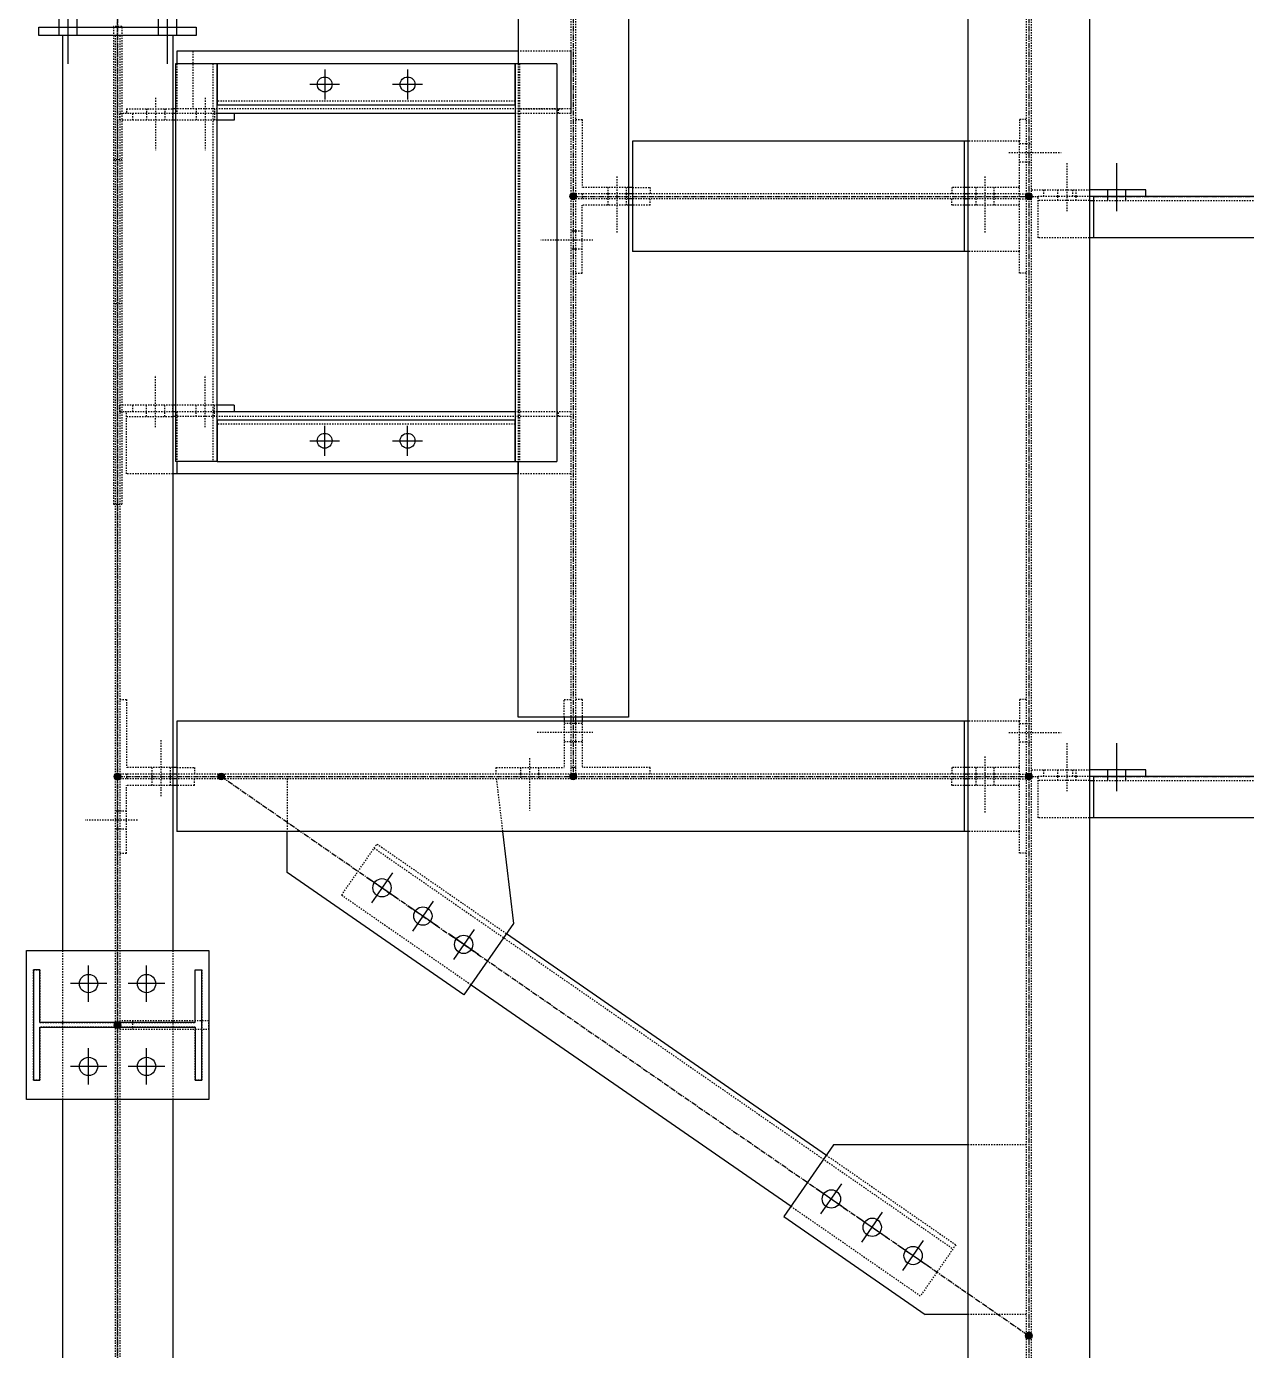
# Model space of a CAD drawing. Header units: millimetres. Extents: x 2102 to 20742, y 12631 to 26594.
# Drawn here: x 8522 to 9995, y 22428 to 24026 of the extents above; entities that cross this region are included whole.
import ezdxf

# ---------------------------------------------------------------- set-up
doc = ezdxf.new("R2010")
doc.units = ezdxf.units.MM
for name, pattern in [('CENTER', [12.7, 7.9375, -1.5875, 1.5875, -1.5875]), ('DXK_LINE_DOT2', [3.9198, 1.9599, -1.9599]), ('DXK_LINE_DOT5', [7.8785, 2.979, -0.9799, 0.9799, -0.9799, 0.9799, -0.9799])]:
    doc.linetypes.add(name, pattern=pattern)
for name, color, linetype in [('1', 7, 'Continuous'), ('2', 7, 'Continuous'), ('4', 7, 'Continuous')]:
    doc.layers.add(name, color=color, linetype=linetype)

# ---------------------------------------------------------------- blocks, each defined once
blk = doc.blocks.new('GridLine-116860372-116902 - 114867')
at = {"layer": '2', "color": 7, "linetype": 'DXK_LINE_DOT5'}
blk.add_line((9575.6, 12454.5), (9575.6, 27661.7), dxfattribs=at)
blk = doc.blocks.new('Part-116860372-116023 - 114867')
at = {"layer": '2', "color": 2, "linetype": 'Continuous'}
for p, q in [((9438.1, 23083.3), (9438.1, 23308.3)), ((9438.1, 23308.3), (9713.1, 23308.3)), ((9713.1, 23308.3), (9713.1, 23083.3)), ((9713.1, 23083.3), (9438.1, 23083.3))]:
    blk.add_line(p, q, dxfattribs=at)
blk = doc.blocks.new('Bolt-116860372-115849 - 114867')
at = {"layer": '1', "color": 1, "linetype": 'DXK_LINE_DOT2'}
for p, q in [((9632.9, 24097.5), (9632.9, 24176.2)), ((9707.9, 24097.5), (9707.9, 24176.2)), ((9619.2, 24120.8), (9619.2, 24130.8)), ((9646.7, 24120.8), (9646.7, 24130.8)), ((9694.2, 24120.8), (9694.2, 24130.8)), ((9721.7, 24120.8), (9721.7, 24130.8)), ((9619.2, 24113.7), (9619.2, 24120.8)), ((9646.7, 24113.7), (9646.7, 24120.8)), ((9694.2, 24113.7), (9694.2, 24120.8)), ((9721.7, 24113.7), (9721.7, 24120.8))]:
    blk.add_line(p, q, dxfattribs=at)
blk = doc.blocks.new('Part-116860372-114944 - 114867')
at = {"layer": '1', "color": 6, "linetype": 'DXK_LINE_DOT2'}
for p, q in [((10946.6, 24933.3), (10946.6, 21418.6)), ((10954.5, 21418.6), (10954.5, 24933.3))]:
    blk.add_line(p, q, dxfattribs=at)
at = {"layer": '2', "color": 2, "linetype": 'Continuous'}
for p, q in [((10859.1, 21418.6), (10859.1, 24939.6)), ((11042.1, 24939.6), (11042.1, 21418.6))]:
    blk.add_line(p, q, dxfattribs=at)
at = {"layer": '4', "color": 4, "linetype": 'CENTER'}
blk.add_line((10950.6, 25070.8), (10950.6, 21320.8), dxfattribs=at)
blk = doc.blocks.new('Part-116860372-114952 - 114867')
at = {"layer": '4', "linetype": 'Continuous'}
for points in [[(9575.6, 23565.8, -1), (9575.6, 23575.8, -1)], [(10950.6, 23565.8, -1), (10950.6, 23575.8, -1)]]:
    blk.add_hatch(color=4, dxfattribs=at).paths.add_polyline_path(points)
at = {"layer": '1', "color": 6, "linetype": 'DXK_LINE_DOT2'}
for p, q in [((10936.6, 23654.1), (10859.1, 23654.1)), ((10936.6, 23487.6), (10936.6, 23654.1)), ((9589.1, 23574.4), (9589.1, 23567.3)), ((9658.8, 23574.4), (9589.1, 23574.4)), ((10852.8, 23574.4), (9665.1, 23574.4)), ((10936.6, 23574.4), (10859.1, 23574.4)), ((9658.8, 23567.3), (9589.1, 23567.3)), ((10852.8, 23567.3), (9665.1, 23567.3)), ((10936.6, 23567.3), (10859.1, 23567.3)), ((10936.6, 23487.6), (10859.1, 23487.6))]:
    blk.add_line(p, q, dxfattribs=at)
at = {"layer": '2', "color": 2, "linetype": 'Continuous'}
for p, q in [((9665.1, 23654.1), (9665.1, 23487.6)), ((10859.1, 23654.1), (9665.1, 23654.1)), ((10852.8, 23654.1), (10852.8, 23487.6)), ((9665.1, 23574.4), (9658.8, 23574.4)), ((10859.1, 23574.4), (10852.8, 23574.4)), ((9665.1, 23567.3), (9658.8, 23567.3)), ((10859.1, 23567.3), (10852.8, 23567.3)), ((10859.1, 23487.6), (9665.1, 23487.6))]:
    blk.add_line(p, q, dxfattribs=at)
at = {"layer": '4', "color": 4, "linetype": 'CENTER'}
blk.add_line((9575.6, 23570.8), (10950.6, 23570.8), dxfattribs=at)
at = {"layer": '4', "color": 4, "linetype": 'Continuous'}
for centre in [(9575.6, 23570.8), (10950.6, 23570.8)]:
    blk.add_circle(centre, 5, dxfattribs=at)
blk = doc.blocks.new('Part-116860372-114962 - 114867')
at = {"layer": '4', "linetype": 'Continuous'}
for points in [[(10263.1, 25065.8, -1), (10263.1, 25075.8, -1)], [(10263.1, 23565.8, -1), (10263.1, 23575.8, -1)]]:
    blk.add_hatch(color=4, dxfattribs=at).paths.add_polyline_path(points)
at = {"layer": '1', "color": 6, "linetype": 'DXK_LINE_DOT2'}
for p, q in [((10346.3, 25054.1), (10179.8, 25054.1)), ((10179.8, 25054.1), (10179.8, 24933.3)), ((10259.5, 25054.1), (10259.5, 24939.6)), ((10266.6, 25054.1), (10266.6, 24939.6)), ((10346.3, 25054.1), (10346.3, 24939.6)), ((10259.5, 24933.3), (10259.5, 23660.3)), ((10266.6, 24933.3), (10266.6, 23660.3)), ((10179.8, 24645.8), (10179.8, 24045.8)), ((10259.5, 23654.1), (10259.5, 23584.4)), ((10266.6, 23654.1), (10266.6, 23584.4)), ((10266.6, 23584.4), (10259.5, 23584.4))]:
    blk.add_line(p, q, dxfattribs=at)
at = {"layer": '2', "color": 2, "linetype": 'Continuous'}
for p, q in [((10179.8, 24939.6), (10179.8, 24645.8)), ((10346.3, 24933.3), (10179.8, 24933.3)), ((10259.5, 24939.6), (10259.5, 24933.3)), ((10266.6, 24939.6), (10266.6, 24933.3)), ((10346.3, 24939.6), (10346.3, 23660.3)), ((10179.8, 23660.3), (10179.8, 24045.8)), ((10346.3, 23660.3), (10179.8, 23660.3)), ((10259.5, 23660.3), (10259.5, 23654.1)), ((10266.6, 23660.3), (10266.6, 23654.1))]:
    blk.add_line(p, q, dxfattribs=at)
at = {"layer": '4', "color": 4, "linetype": 'CENTER'}
blk.add_line((10263.1, 25070.8), (10263.1, 23570.8), dxfattribs=at)
at = {"layer": '4', "color": 4, "linetype": 'Continuous'}
for centre in [(10263.1, 25070.8), (10263.1, 23570.8)]:
    blk.add_circle(centre, 5, dxfattribs=at)
blk = doc.blocks.new('Part-116860372-114963 - 114867')
at = {"layer": '4', "linetype": 'Continuous'}
for points in [[(10263.1, 24440.8, -1), (10263.1, 24450.8, -1)], [(10950.6, 24440.8, -1), (10950.6, 24450.8, -1)]]:
    blk.add_hatch(color=4, dxfattribs=at).paths.add_polyline_path(points)
at = {"layer": '1', "color": 6, "linetype": 'DXK_LINE_DOT2'}
for p, q in [((10936.6, 24529.1), (10859.1, 24529.1)), ((10936.6, 24362.6), (10936.6, 24529.1)), ((10276.6, 24449.4), (10276.6, 24442.3)), ((10346.3, 24449.4), (10276.6, 24449.4)), ((10852.8, 24449.4), (10352.6, 24449.4)), ((10936.6, 24449.4), (10859.1, 24449.4)), ((10346.3, 24442.3), (10276.6, 24442.3)), ((10852.8, 24442.3), (10352.6, 24442.3)), ((10936.6, 24442.3), (10859.1, 24442.3)), ((10936.6, 24362.6), (10859.1, 24362.6))]:
    blk.add_line(p, q, dxfattribs=at)
at = {"layer": '2', "color": 2, "linetype": 'Continuous'}
for p, q in [((10352.6, 24529.1), (10352.6, 24362.6)), ((10859.1, 24529.1), (10352.6, 24529.1)), ((10852.8, 24529.1), (10852.8, 24362.6)), ((10352.6, 24449.4), (10346.3, 24449.4)), ((10859.1, 24449.4), (10852.8, 24449.4)), ((10352.6, 24442.3), (10346.3, 24442.3)), ((10859.1, 24442.3), (10852.8, 24442.3)), ((10859.1, 24362.6), (10352.6, 24362.6))]:
    blk.add_line(p, q, dxfattribs=at)
at = {"layer": '4', "color": 4, "linetype": 'CENTER'}
blk.add_line((10263.1, 24445.8), (10950.6, 24445.8), dxfattribs=at)
at = {"layer": '4', "color": 4, "linetype": 'Continuous'}
for centre in [(10263.1, 24445.8), (10950.6, 24445.8)]:
    blk.add_circle(centre, 5, dxfattribs=at)
blk = doc.blocks.new('Part-116860372-114965 - 114867')
at = {"layer": '1', "color": 6, "linetype": 'DXK_LINE_DOT2'}
for p, q in [((9572, 24688.3), (9572, 21703.3)), ((9579.1, 24688.3), (9579.1, 21703.3)), ((9492.3, 23308.3), (9492.3, 23083.3)), ((9658.8, 23308.3), (9658.8, 23083.3))]:
    blk.add_line(p, q, dxfattribs=at)
at = {"layer": '2', "color": 2, "linetype": 'Continuous'}
for p, q in [((9658.8, 24688.3), (9492.3, 24688.3)), ((9492.3, 24688.3), (9492.3, 23308.3)), ((9658.8, 24688.3), (9658.8, 23308.3)), ((9492.3, 23083.3), (9492.3, 21703.3)), ((9658.8, 23083.3), (9658.8, 21703.3))]:
    blk.add_line(p, q, dxfattribs=at)
at = {"layer": '4', "color": 4, "linetype": 'CENTER'}
blk.add_line((9575.6, 25070.8), (9575.6, 21320.8), dxfattribs=at)
blk = doc.blocks.new('Part-116860372-116370 - 114867')
at = {"layer": '1', "color": 6, "linetype": 'DXK_LINE_DOT2'}
for p, q in [((9579.2, 24560.8), (9579.2, 24570.8)), ((9589.2, 24570.8), (9579.2, 24570.8)), ((9597.9, 24570.8), (9597.9, 24560.8)), ((9658.8, 24560.8), (9658.8, 24570.8)), ((9751.7, 24570.8), (9725.6, 24570.8)), ((9658.8, 24560.8), (9579.2, 24560.8)), ((9725.6, 24560.8), (9663.1, 24560.8))]:
    blk.add_line(p, q, dxfattribs=at)
at = {"layer": '2', "color": 2, "linetype": 'Continuous'}
for p, q in [((9663.1, 24570.8), (9658.8, 24570.8)), ((9751.7, 24570.8), (9751.7, 24560.8)), ((9663.1, 24560.8), (9658.8, 24560.8)), ((9751.7, 24560.8), (9725.6, 24560.8))]:
    blk.add_line(p, q, dxfattribs=at)
blk = doc.blocks.new('Part-116860372-115058 - 114867')
at = {"layer": '4', "linetype": 'Continuous'}
for points in [[(10950.6, 23565.8, -1), (10950.6, 23575.8, -1)], [(12325.6, 23565.8, -1), (12325.6, 23575.8, -1)]]:
    blk.add_hatch(color=4, dxfattribs=at).paths.add_polyline_path(points)
at = {"layer": '1', "color": 6, "linetype": 'DXK_LINE_DOT2'}
for p, q in [((11048.3, 23570.8), (10964.5, 23570.8)), ((10964.5, 23508.3), (10964.5, 23570.8)), ((12311.6, 23570.8), (12227.8, 23570.8)), ((12311.6, 23508.3), (12311.6, 23570.8)), ((11042.1, 23564.6), (10964.5, 23564.6)), ((11048.3, 23564.6), (12227.8, 23564.6)), ((12311.6, 23564.6), (12234.1, 23564.6)), ((11042.1, 23508.3), (10964.5, 23508.3)), ((12311.6, 23508.3), (12234.1, 23508.3))]:
    blk.add_line(p, q, dxfattribs=at)
at = {"layer": '2', "color": 2, "linetype": 'Continuous'}
for p, q in [((12227.8, 23570.8), (11048.3, 23570.8)), ((11048.3, 23570.8), (11048.3, 23508.3)), ((12227.8, 23570.8), (12227.8, 23508.3)), ((11042.1, 23564.6), (11048.3, 23564.6)), ((12234.1, 23564.6), (12227.8, 23564.6)), ((12234.1, 23508.3), (11042.1, 23508.3))]:
    blk.add_line(p, q, dxfattribs=at)
at = {"layer": '4', "color": 4, "linetype": 'CENTER'}
for p, q in [((10950.6, 23570.8), (10964.5, 23570.8)), ((11048.3, 23570.8), (12227.8, 23570.8)), ((12311.6, 23570.8), (12325.6, 23570.8))]:
    blk.add_line(p, q, dxfattribs=at)
at = {"layer": '4', "color": 4, "linetype": 'Continuous'}
for centre in [(10950.6, 23570.8), (12325.6, 23570.8)]:
    blk.add_circle(centre, 5, dxfattribs=at)
blk = doc.blocks.new('Part-116860372-115067 - 114867')
at = {"layer": '4', "linetype": 'Continuous'}
for points in [[(10950.6, 24440.8, -1), (10950.6, 24450.8, -1)], [(12325.6, 24440.8, -1), (12325.6, 24450.8, -1)]]:
    blk.add_hatch(color=4, dxfattribs=at).paths.add_polyline_path(points)
at = {"layer": '1', "color": 6, "linetype": 'DXK_LINE_DOT2'}
for p, q in [((11048.3, 24445.8), (10964.5, 24445.8)), ((10964.5, 24383.3), (10964.5, 24445.8)), ((11042.1, 24439.6), (10964.5, 24439.6)), ((11048.3, 24439.6), (12227.8, 24439.6)), ((12311.6, 24445.8), (12227.8, 24445.8)), ((12311.6, 24439.6), (12234.1, 24439.6)), ((12311.6, 24383.3), (12311.6, 24445.8)), ((11042.1, 24383.3), (10964.5, 24383.3)), ((12311.6, 24383.3), (12234.1, 24383.3))]:
    blk.add_line(p, q, dxfattribs=at)
at = {"layer": '2', "color": 2, "linetype": 'Continuous'}
for p, q in [((11042.1, 24439.6), (11048.3, 24439.6)), ((12227.8, 24445.8), (11048.3, 24445.8)), ((11048.3, 24445.8), (11048.3, 24383.3)), ((12227.8, 24445.8), (12227.8, 24383.3)), ((12234.1, 24439.6), (12227.8, 24439.6)), ((12234.1, 24383.3), (11042.1, 24383.3))]:
    blk.add_line(p, q, dxfattribs=at)
at = {"layer": '4', "color": 4, "linetype": 'CENTER'}
for p, q in [((10950.6, 24445.8), (10964.5, 24445.8)), ((11048.3, 24445.8), (12227.8, 24445.8)), ((12311.6, 24445.8), (12325.6, 24445.8))]:
    blk.add_line(p, q, dxfattribs=at)
at = {"layer": '4', "color": 4, "linetype": 'Continuous'}
for centre in [(10950.6, 24445.8), (12325.6, 24445.8)]:
    blk.add_circle(centre, 5, dxfattribs=at)
blk = doc.blocks.new('Part-116860372-115094 - 114867')
at = {"layer": '4', "linetype": 'Continuous'}
for points in [[(11106.8, 25065.8, -1), (11106.8, 25075.8, -1)], [(12325.6, 23722.1, -1), (12325.6, 23732.1, -1)]]:
    blk.add_hatch(color=4, dxfattribs=at).paths.add_polyline_path(points)
at = {"layer": '1', "color": 6, "linetype": 'DXK_LINE_DOT2'}
for p, q in [((11240.9, 24857.9), (11310.4, 24920.8)), ((11304.8, 24915.8), (12209.8, 23918)), ((11310.4, 24920.8), (11469.9, 24744.9)), ((11240.9, 24857.9), (11671.3, 24383.3)), ((11741.2, 24445.8), (11797.9, 24383.3)), ((12215.3, 23923.1), (12055.8, 24099)), ((11986.3, 24036), (12145.9, 23860.1)), ((12215.3, 23923.1), (12145.9, 23860.1))]:
    blk.add_line(p, q, dxfattribs=at)
at = {"layer": '2', "color": 2, "linetype": 'Continuous'}
for p, q in [((11469.9, 24744.9), (11741.2, 24445.8)), ((11400.5, 24681.9), (11614.6, 24445.8)), ((11671.3, 24383.3), (11986.3, 24036)), ((11797.9, 24383.3), (12055.8, 24099))]:
    blk.add_line(p, q, dxfattribs=at)
at = {"layer": '4', "color": 4, "linetype": 'CENTER'}
blk.add_line((11106.8, 25070.8), (12325.6, 23727.1), dxfattribs=at)
at = {"layer": '4', "color": 4, "linetype": 'Continuous'}
for centre in [(11106.8, 25070.8), (12325.6, 23727.1)]:
    blk.add_circle(centre, 5, dxfattribs=at)
blk = doc.blocks.new('Part-116860372-115098 - 114867')
at = {"layer": '1', "color": 6, "linetype": 'DXK_LINE_DOT2'}
for p, q in [((9589.2, 24027.1), (9589.2, 24120.8)), ((9725.6, 24120.8), (9589.2, 24120.8)), ((9589.2, 24113.7), (9658.8, 24113.7)), ((10259.5, 24113.7), (9663.1, 24113.7)), ((9665.1, 24120.8), (9665.1, 24045.8)), ((10259.5, 24120.8), (10175.6, 24120.8)), ((10240.8, 24113.7), (10240.8, 24120.8)), ((9658.8, 24027.1), (9589.2, 24027.1)), ((10259.5, 24027.1), (10179.8, 24027.1))]:
    blk.add_line(p, q, dxfattribs=at)
at = {"layer": '2', "color": 2, "linetype": 'Continuous'}
for p, q in [((9663.1, 24113.7), (9658.8, 24113.7)), ((10175.6, 24120.8), (9725.6, 24120.8)), ((9665.1, 24045.8), (9665.1, 24027.1)), ((10179.8, 24045.8), (10179.8, 24027.1)), ((10179.8, 24027.1), (9658.8, 24027.1))]:
    blk.add_line(p, q, dxfattribs=at)
blk = doc.blocks.new('Part-116860372-116331 - 114867')
at = {"layer": '1', "color": 6, "linetype": 'DXK_LINE_DOT2'}
for p, q in [((9831.4, 23567.3), (9831.4, 23487.6)), ((10147, 23567.3), (10156.5, 23487.6))]:
    blk.add_line(p, q, dxfattribs=at)
at = {"layer": '2', "color": 2, "linetype": 'Continuous'}
for p, q in [((9831.4, 23425.9), (9831.4, 23487.6)), ((10156.5, 23487.6), (10172.9, 23349.1)), ((10098.2, 23241.2), (9831.4, 23425.9)), ((10172.9, 23349.1), (10098.2, 23241.2))]:
    blk.add_line(p, q, dxfattribs=at)
blk = doc.blocks.new('Part-116860372-115103 - 114867')
at = {"layer": '4', "linetype": 'Continuous'}
for points in [[(9731.8, 23565.8, -1), (9731.8, 23575.8, -1)], [(10950.6, 22722.1, -1), (10950.6, 22732.1, -1)]]:
    blk.add_hatch(color=4, dxfattribs=at).paths.add_polyline_path(points)
at = {"layer": '1', "color": 6, "linetype": 'DXK_LINE_DOT2'}
for p, q in [((9913.6, 23391.8), (9967, 23468.8)), ((9967, 23468.8), (10162.3, 23333.6)), ((9962.7, 23462.7), (10836.1, 22858.1)), ((9913.6, 23391.8), (10108.9, 23256.6)), ((10645.1, 22999.4), (10840.3, 22864.2)), ((10591.7, 22922.3), (10787, 22787.1)), ((10840.3, 22864.2), (10787, 22787.1))]:
    blk.add_line(p, q, dxfattribs=at)
at = {"layer": '2', "color": 2, "linetype": 'Continuous'}
for p, q in [((10162.3, 23333.6), (10645.1, 22999.4)), ((10108.9, 23256.6), (10591.7, 22922.3))]:
    blk.add_line(p, q, dxfattribs=at)
at = {"layer": '4', "color": 4, "linetype": 'CENTER'}
blk.add_line((9731.8, 23570.8), (10950.6, 22727.1), dxfattribs=at)
at = {"layer": '4', "color": 4, "linetype": 'Continuous'}
for centre in [(9731.8, 23570.8), (10950.6, 22727.1)]:
    blk.add_circle(centre, 5, dxfattribs=at)
blk = doc.blocks.new('Part-116860372-115136 - 114867')
at = {"layer": '4', "linetype": 'Continuous'}
blk.add_hatch(color=4, dxfattribs=at).paths.add_polyline_path([(9575.6, 23190.8, -1), (9575.6, 23200.8, -1)])
at = {"layer": '1', "color": 6, "linetype": 'DXK_LINE_DOT2'}
for p, q in [((9448.6, 23112.6), (9448.6, 23279.1)), ((9448.6, 23279.1), (9458.3, 23279.1)), ((9458.3, 23279.1), (9458.3, 23199.4)), ((9692.8, 23199.4), (9692.8, 23279.1)), ((9692.8, 23279.1), (9702.6, 23279.1)), ((9702.6, 23279.1), (9702.6, 23112.6)), ((9458.3, 23199.4), (9692.8, 23199.4)), ((9692.8, 23192.3), (9458.3, 23192.3)), ((9458.3, 23192.3), (9458.3, 23112.6)), ((9692.8, 23112.6), (9692.8, 23192.3)), ((9458.3, 23112.6), (9448.6, 23112.6)), ((9702.6, 23112.6), (9692.8, 23112.6))]:
    blk.add_line(p, q, dxfattribs=at)
at = {"layer": '2', "color": 2, "linetype": 'Continuous'}
for p, q in [((9458.3, 23279.1), (9448.6, 23279.1)), ((9448.6, 23279.1), (9448.6, 23112.6)), ((9458.3, 23199.4), (9458.3, 23279.1)), ((9692.8, 23199.4), (9692.8, 23279.1)), ((9692.8, 23279.1), (9702.6, 23279.1)), ((9702.6, 23112.6), (9702.6, 23279.1)), ((9692.8, 23199.4), (9458.3, 23199.4)), ((9458.3, 23112.6), (9458.3, 23192.3)), ((9458.3, 23192.3), (9692.8, 23192.3)), ((9692.8, 23192.3), (9692.8, 23112.6)), ((9448.6, 23112.6), (9458.3, 23112.6)), ((9692.8, 23112.6), (9702.6, 23112.6))]:
    blk.add_line(p, q, dxfattribs=at)
at = {"layer": '4', "color": 4, "linetype": 'CENTER'}
blk.add_line((9575.6, 23195.8), (9575.6, 23195.8), dxfattribs=at)
at = {"layer": '4', "color": 4, "linetype": 'Continuous'}
blk.add_circle((9575.6, 23195.8), 5, dxfattribs=at)
blk = doc.blocks.new('Bolt-116860372-116353 - 114867')
at = {"layer": '2', "color": 1, "linetype": 'Continuous'}
for p, q in [((9888.1, 24054.6), (9888.1, 24099.6)), ((10013.1, 24054.6), (10013.1, 24099.6)), ((9865.6, 24077.1), (9910.6, 24077.1)), ((9990.6, 24077.1), (10035.6, 24077.1))]:
    blk.add_line(p, q, dxfattribs=at)
for centre in [(9888.1, 24077.1), (10013.1, 24077.1)]:
    blk.add_circle(centre, 11.2, dxfattribs=at)
blk = doc.blocks.new('Part-116860372-115583 - 114867')
at = {"layer": '1', "color": 6, "linetype": 'DXK_LINE_DOT2'}
for p, q in [((10834.1, 23557.3), (10834.1, 23567.3)), ((10852.8, 23557.3), (10834.1, 23557.3)), ((10852.8, 23567.3), (10859.1, 23567.3)), ((10936.6, 23557.3), (10859.1, 23557.3)), ((10936.6, 23567.3), (10946.6, 23567.3)), ((10936.6, 23454.8), (10936.6, 23487.6)), ((10946.6, 23454.8), (10936.6, 23454.8))]:
    blk.add_line(p, q, dxfattribs=at)
at = {"layer": '2', "color": 2, "linetype": 'Continuous'}
blk.add_line((10859.1, 23557.3), (10852.8, 23557.3), dxfattribs=at)
blk = doc.blocks.new('Part-116860372-115584 - 114867')
at = {"layer": '1', "color": 6, "linetype": 'DXK_LINE_DOT2'}
for p, q in [((10946.6, 23686.9), (10936.6, 23686.9)), ((10936.6, 23686.9), (10936.6, 23654.1)), ((10834.1, 23584.4), (10834.1, 23574.4)), ((10852.8, 23584.4), (10834.1, 23584.4)), ((10852.8, 23574.4), (10859.1, 23574.4)), ((10936.6, 23584.4), (10859.1, 23584.4)), ((10936.6, 23574.4), (10946.6, 23574.4))]:
    blk.add_line(p, q, dxfattribs=at)
at = {"layer": '2', "color": 2, "linetype": 'Continuous'}
blk.add_line((10859.1, 23584.4), (10852.8, 23584.4), dxfattribs=at)
blk = doc.blocks.new('Bolt-116860372-115585 - 114867')
at = {"layer": '1', "color": 1, "linetype": 'DXK_LINE_DOT2'}
for p, q in [((10884.1, 23600.6), (10884.1, 23515.6)), ((10870.4, 23584.4), (10870.4, 23574.4)), ((10870.4, 23574.4), (10870.4, 23567.3)), ((10897.9, 23584.4), (10897.9, 23574.4)), ((10897.9, 23574.4), (10897.9, 23567.3)), ((10870.4, 23567.3), (10870.4, 23557.3)), ((10897.9, 23567.3), (10897.9, 23557.3))]:
    blk.add_line(p, q, dxfattribs=at)
blk = doc.blocks.new('Bolt-116860372-115586 - 114867')
at = {"layer": '1', "color": 1, "linetype": 'DXK_LINE_DOT2'}
for p, q in [((10936.6, 23650.6), (10946.6, 23650.6)), ((10946.6, 23650.6), (10954.5, 23650.6)), ((10920.4, 23636.9), (10999.1, 23636.9)), ((10936.6, 23623.1), (10946.6, 23623.1)), ((10946.6, 23623.1), (10954.5, 23623.1))]:
    blk.add_line(p, q, dxfattribs=at)
blk = doc.blocks.new('Part-116860372-115588 - 114867')
at = {"layer": '1', "color": 6, "linetype": 'DXK_LINE_DOT2'}
for p, q in [((10834.1, 24432.3), (10834.1, 24442.3)), ((10852.8, 24432.3), (10834.1, 24432.3)), ((10852.8, 24442.3), (10859.1, 24442.3)), ((10936.6, 24432.3), (10859.1, 24432.3)), ((10936.6, 24442.3), (10946.6, 24442.3)), ((10936.6, 24329.8), (10936.6, 24362.6)), ((10946.6, 24329.8), (10936.6, 24329.8))]:
    blk.add_line(p, q, dxfattribs=at)
at = {"layer": '2', "color": 2, "linetype": 'Continuous'}
blk.add_line((10859.1, 24432.3), (10852.8, 24432.3), dxfattribs=at)
blk = doc.blocks.new('Part-116860372-115589 - 114867')
at = {"layer": '1', "color": 6, "linetype": 'DXK_LINE_DOT2'}
for p, q in [((10946.6, 24561.9), (10936.6, 24561.9)), ((10936.6, 24561.9), (10936.6, 24529.1)), ((10834.1, 24459.4), (10834.1, 24449.4)), ((10852.8, 24459.4), (10834.1, 24459.4)), ((10852.8, 24449.4), (10859.1, 24449.4)), ((10936.6, 24459.4), (10859.1, 24459.4)), ((10936.6, 24449.4), (10946.6, 24449.4))]:
    blk.add_line(p, q, dxfattribs=at)
at = {"layer": '2', "color": 2, "linetype": 'Continuous'}
blk.add_line((10859.1, 24459.4), (10852.8, 24459.4), dxfattribs=at)
blk = doc.blocks.new('Bolt-116860372-115590 - 114867')
at = {"layer": '1', "color": 1, "linetype": 'DXK_LINE_DOT2'}
for p, q in [((10884.1, 24475.6), (10884.1, 24390.6)), ((10870.4, 24459.4), (10870.4, 24449.4)), ((10870.4, 24449.4), (10870.4, 24442.3)), ((10897.9, 24459.4), (10897.9, 24449.4)), ((10897.9, 24449.4), (10897.9, 24442.3)), ((10870.4, 24442.3), (10870.4, 24432.3)), ((10897.9, 24442.3), (10897.9, 24432.3))]:
    blk.add_line(p, q, dxfattribs=at)
blk = doc.blocks.new('Part-116860372-115592 - 114867')
at = {"layer": '1', "color": 6, "linetype": 'DXK_LINE_DOT2'}
for p, q in [((10266.6, 24561.9), (10276.6, 24561.9)), ((10276.6, 24561.9), (10276.6, 24459.4)), ((10276.6, 24449.4), (10266.6, 24449.4)), ((10346.3, 24459.4), (10276.6, 24459.4)), ((10352.6, 24449.4), (10346.3, 24449.4)), ((10352.6, 24459.4), (10379.1, 24459.4)), ((10379.1, 24459.4), (10379.1, 24449.4))]:
    blk.add_line(p, q, dxfattribs=at)
at = {"layer": '2', "color": 2, "linetype": 'Continuous'}
blk.add_line((10352.6, 24459.4), (10346.3, 24459.4), dxfattribs=at)
blk = doc.blocks.new('Part-116860372-115593 - 114867')
at = {"layer": '1', "color": 6, "linetype": 'DXK_LINE_DOT2'}
for p, q in [((10276.6, 24442.3), (10266.6, 24442.3)), ((10276.6, 24329.8), (10276.6, 24432.3)), ((10346.3, 24432.3), (10276.6, 24432.3)), ((10352.6, 24442.3), (10346.3, 24442.3)), ((10379.1, 24432.3), (10352.6, 24432.3)), ((10379.1, 24432.3), (10379.1, 24442.3)), ((10266.6, 24329.8), (10276.6, 24329.8))]:
    blk.add_line(p, q, dxfattribs=at)
at = {"layer": '2', "color": 2, "linetype": 'Continuous'}
blk.add_line((10352.6, 24432.3), (10346.3, 24432.3), dxfattribs=at)
blk = doc.blocks.new('Bolt-116860372-115594 - 114867')
at = {"layer": '1', "color": 1, "linetype": 'DXK_LINE_DOT2'}
for p, q in [((10329.1, 24475.6), (10329.1, 24390.6)), ((10315.4, 24459.4), (10315.4, 24449.4)), ((10315.4, 24449.4), (10315.4, 24442.3)), ((10342.9, 24459.4), (10342.9, 24449.4)), ((10342.9, 24449.4), (10342.9, 24442.3)), ((10315.4, 24442.3), (10315.4, 24432.3)), ((10342.9, 24442.3), (10342.9, 24432.3))]:
    blk.add_line(p, q, dxfattribs=at)
blk = doc.blocks.new('Bolt-116860372-115603 - 114867')
at = {"layer": '1', "color": 1, "linetype": 'DXK_LINE_DOT2'}
for p, q in [((10920.4, 24511.9), (10999.1, 24511.9)), ((10936.6, 24525.6), (10946.6, 24525.6)), ((10946.6, 24525.6), (10954.5, 24525.6)), ((10936.6, 24498.1), (10946.6, 24498.1)), ((10946.6, 24498.1), (10954.5, 24498.1))]:
    blk.add_line(p, q, dxfattribs=at)
blk = doc.blocks.new('Bolt-116860372-115604 - 114867')
at = {"layer": '1', "color": 1, "linetype": 'DXK_LINE_DOT2'}
for p, q in [((10266.6, 24393.5), (10259.5, 24393.5)), ((10276.6, 24393.5), (10266.6, 24393.5)), ((10292.9, 24379.8), (10214.1, 24379.8)), ((10266.6, 24366), (10259.5, 24366)), ((10276.6, 24366), (10266.6, 24366))]:
    blk.add_line(p, q, dxfattribs=at)
blk = doc.blocks.new('Part-116860372-115608 - 114867')
at = {"layer": '1', "color": 6, "linetype": 'DXK_LINE_DOT2'}
for p, q in [((10249.5, 23660.3), (10249.5, 23686.9)), ((10249.5, 23686.9), (10259.5, 23686.9)), ((10249.5, 23654.1), (10249.5, 23584.4)), ((10259.5, 23660.3), (10259.5, 23654.1)), ((10147, 23574.4), (10147, 23584.4)), ((10147, 23584.4), (10249.5, 23584.4)), ((10259.5, 23584.4), (10259.5, 23574.4))]:
    blk.add_line(p, q, dxfattribs=at)
at = {"layer": '2', "color": 2, "linetype": 'Continuous'}
blk.add_line((10249.5, 23660.3), (10249.5, 23654.1), dxfattribs=at)
blk = doc.blocks.new('Part-116860372-115609 - 114867')
at = {"layer": '1', "color": 6, "linetype": 'DXK_LINE_DOT2'}
for p, q in [((10276.6, 23686.9), (10266.6, 23686.9)), ((10276.6, 23686.9), (10276.6, 23660.3)), ((10266.6, 23660.3), (10266.6, 23654.1)), ((10276.6, 23654.1), (10276.6, 23584.4)), ((10266.6, 23584.4), (10266.6, 23574.4)), ((10379.1, 23584.4), (10276.6, 23584.4)), ((10379.1, 23574.4), (10379.1, 23584.4))]:
    blk.add_line(p, q, dxfattribs=at)
at = {"layer": '2', "color": 2, "linetype": 'Continuous'}
blk.add_line((10276.6, 23660.3), (10276.6, 23654.1), dxfattribs=at)
blk = doc.blocks.new('Bolt-116860372-115610 - 114867')
at = {"layer": '1', "color": 1, "linetype": 'DXK_LINE_DOT2'}
for p, q in [((10259.5, 23650.6), (10249.5, 23650.6)), ((10266.6, 23650.6), (10259.5, 23650.6)), ((10276.6, 23650.6), (10266.6, 23650.6)), ((10292.9, 23636.9), (10207.9, 23636.9)), ((10259.5, 23623.1), (10249.5, 23623.1)), ((10266.6, 23623.1), (10259.5, 23623.1)), ((10276.6, 23623.1), (10266.6, 23623.1))]:
    blk.add_line(p, q, dxfattribs=at)
blk = doc.blocks.new('Bolt-116860372-116332 - 114867')
at = {"layer": '2', "color": 1, "linetype": 'Continuous'}
for p, q in [((9997.1, 23387.2), (9951.9, 23418.5)), ((9990.2, 23425.4), (9958.9, 23380.2)), ((10058.8, 23344.5), (10013.6, 23375.8)), ((10051.8, 23382.7), (10020.5, 23337.5)), ((10120.4, 23301.8), (10075.2, 23333.1)), ((10113.5, 23340.1), (10082.2, 23294.8))]:
    blk.add_line(p, q, dxfattribs=at)
for centre in [(9974.5, 23402.8), (10036.2, 23360.1), (10097.8, 23317.4)]:
    blk.add_circle(centre, 13.8, dxfattribs=at)
blk = doc.blocks.new('Bolt-116860372-115616 - 114867')
at = {"layer": '1', "color": 1, "linetype": 'DXK_LINE_DOT2'}
for p, q in [((10197, 23598.3), (10197, 23519.6)), ((10183.3, 23584.4), (10183.3, 23574.4)), ((10183.3, 23574.4), (10183.3, 23567.3)), ((10210.8, 23584.4), (10210.8, 23574.4)), ((10210.8, 23574.4), (10210.8, 23567.3))]:
    blk.add_line(p, q, dxfattribs=at)
blk = doc.blocks.new('Part-116860372-116350 - 114867')
at = {"layer": '1', "color": 6, "linetype": 'DXK_LINE_DOT2'}
blk.add_line((10175.6, 24102.1), (9725.6, 24102.1), dxfattribs=at)
at = {"layer": '2', "color": 2, "linetype": 'Continuous'}
for p, q in [((9725.6, 24108.3), (9725.6, 24045.8)), ((10175.6, 24108.3), (9725.6, 24108.3)), ((10175.6, 24045.8), (10175.6, 24108.3)), ((9725.6, 24045.8), (10175.6, 24045.8))]:
    blk.add_line(p, q, dxfattribs=at)
blk = doc.blocks.new('Part-116860372-115691 - 114867')
at = {"layer": '1', "color": 6, "linetype": 'DXK_LINE_DOT2'}
for p, q in [((10954.5, 23580.8), (11042.1, 23580.8)), ((10973.3, 23570.8), (10973.3, 23580.8)), ((11017, 23570.8), (11017, 23580.8)), ((11127, 23570.8), (11127, 23580.8))]:
    blk.add_line(p, q, dxfattribs=at)
at = {"layer": '2', "color": 2, "linetype": 'Continuous'}
for p, q in [((11127, 23580.8), (11042.1, 23580.8)), ((11048.3, 23570.8), (11042.1, 23570.8)), ((11127, 23570.8), (11127, 23580.8))]:
    blk.add_line(p, q, dxfattribs=at)
blk = doc.blocks.new('Bolt-116860372-115692 - 114867')
at = {"layer": '1', "color": 1, "linetype": 'DXK_LINE_DOT2'}
for p, q in [((11008.3, 23548.3), (11008.3, 23620.8)), ((10994.5, 23570.8), (10994.5, 23580.8)), ((10994.5, 23564.6), (10994.5, 23570.8)), ((11022, 23570.8), (11022, 23580.8)), ((11022, 23564.6), (11022, 23570.8))]:
    blk.add_line(p, q, dxfattribs=at)
at = {"layer": '2', "color": 1, "linetype": 'Continuous'}
for p, q in [((11083.3, 23548.3), (11083.3, 23620.8)), ((11069.5, 23570.8), (11069.5, 23580.8)), ((11069.5, 23564.6), (11069.5, 23570.8)), ((11097, 23570.8), (11097, 23580.8)), ((11097, 23564.6), (11097, 23570.8))]:
    blk.add_line(p, q, dxfattribs=at)
blk = doc.blocks.new('Part-116860372-116348 - 114867')
at = {"layer": '1', "color": 6, "linetype": 'DXK_LINE_DOT2'}
blk.add_line((10175.6, 24589.6), (9725.6, 24589.6), dxfattribs=at)
at = {"layer": '2', "color": 2, "linetype": 'Continuous'}
for p, q in [((10175.6, 24645.8), (9725.6, 24645.8)), ((9725.6, 24645.8), (9725.6, 24583.3)), ((10175.6, 24583.3), (10175.6, 24645.8)), ((10175.6, 24583.3), (9725.6, 24583.3))]:
    blk.add_line(p, q, dxfattribs=at)
blk = doc.blocks.new('Part-116860372-115848 - 114867')
at = {"layer": '1', "color": 6, "linetype": 'DXK_LINE_DOT2'}
for p, q in [((9579.2, 24120.8), (9579.2, 24130.8)), ((9658.8, 24130.8), (9579.2, 24130.8)), ((9597.9, 24130.8), (9597.9, 24120.8)), ((9658.8, 24120.8), (9658.8, 24130.8)), ((9725.6, 24130.8), (9663.1, 24130.8)), ((9589.2, 24120.8), (9579.2, 24120.8)), ((9751.7, 24120.8), (9725.6, 24120.8))]:
    blk.add_line(p, q, dxfattribs=at)
at = {"layer": '2', "color": 2, "linetype": 'Continuous'}
for p, q in [((9663.1, 24130.8), (9658.8, 24130.8)), ((9751.7, 24130.8), (9725.6, 24130.8)), ((9751.7, 24130.8), (9751.7, 24120.8)), ((9663.1, 24120.8), (9658.8, 24120.8))]:
    blk.add_line(p, q, dxfattribs=at)
blk = doc.blocks.new('Part-116860372-115876 - 114867')
at = {"layer": '1', "color": 6, "linetype": 'DXK_LINE_DOT2'}
for p, q in [((10954.5, 24455.8), (11042.1, 24455.8)), ((10973.3, 24445.8), (10973.3, 24455.8)), ((11017, 24445.8), (11017, 24455.8)), ((11127, 24445.8), (11127, 24455.8))]:
    blk.add_line(p, q, dxfattribs=at)
at = {"layer": '2', "color": 2, "linetype": 'Continuous'}
for p, q in [((11127, 24455.8), (11042.1, 24455.8)), ((11127, 24445.8), (11127, 24455.8)), ((11048.3, 24445.8), (11042.1, 24445.8))]:
    blk.add_line(p, q, dxfattribs=at)
blk = doc.blocks.new('Bolt-116860372-115878 - 114867')
at = {"layer": '1', "color": 1, "linetype": 'DXK_LINE_DOT2'}
for p, q in [((11008.3, 24423.3), (11008.3, 24495.8)), ((10994.5, 24445.8), (10994.5, 24455.8)), ((11022, 24445.8), (11022, 24455.8)), ((10994.5, 24439.6), (10994.5, 24445.8)), ((11022, 24439.6), (11022, 24445.8))]:
    blk.add_line(p, q, dxfattribs=at)
at = {"layer": '2', "color": 1, "linetype": 'Continuous'}
for p, q in [((11083.3, 24423.3), (11083.3, 24495.8)), ((11069.5, 24445.8), (11069.5, 24455.8)), ((11097, 24445.8), (11097, 24455.8)), ((11069.5, 24439.6), (11069.5, 24445.8)), ((11097, 24439.6), (11097, 24445.8))]:
    blk.add_line(p, q, dxfattribs=at)
blk = doc.blocks.new('Part-116860372-116489 - 114867')
at = {"layer": '1', "color": 6, "linetype": 'DXK_LINE_DOT2'}
for p, q in [((9589.1, 23567.3), (9579.1, 23567.3)), ((9589.1, 23454.8), (9589.1, 23557.3)), ((9658.8, 23557.3), (9589.1, 23557.3)), ((9665.1, 23567.3), (9658.8, 23567.3)), ((9691.6, 23557.3), (9665.1, 23557.3)), ((9691.6, 23557.3), (9691.6, 23567.3)), ((9579.1, 23454.8), (9589.1, 23454.8))]:
    blk.add_line(p, q, dxfattribs=at)
at = {"layer": '2', "color": 2, "linetype": 'Continuous'}
blk.add_line((9665.1, 23557.3), (9658.8, 23557.3), dxfattribs=at)
blk = doc.blocks.new('Bolt-116860372-116352 - 114867')
at = {"layer": '2', "color": 1, "linetype": 'Continuous'}
for p, q in [((9888.1, 24637.1), (9888.1, 24592.1)), ((10013.1, 24637.1), (10013.1, 24592.1)), ((9910.6, 24614.6), (9865.6, 24614.6)), ((10035.6, 24614.6), (9990.6, 24614.6))]:
    blk.add_line(p, q, dxfattribs=at)
for centre in [(9888.1, 24614.6), (10013.1, 24614.6)]:
    blk.add_circle(centre, 11.2, dxfattribs=at)
blk = doc.blocks.new('Part-116860372-116017 - 114867')
at = {"layer": '1', "color": 6, "linetype": 'DXK_LINE_DOT2'}
blk.add_line((9658.8, 24688.3), (9492.3, 24688.3), dxfattribs=at)
at = {"layer": '2', "color": 2, "linetype": 'Continuous'}
for p, q in [((9456.8, 24688.3), (9456.8, 24700.8)), ((9456.8, 24700.8), (9694.3, 24700.8)), ((9492.3, 24688.3), (9456.8, 24688.3)), ((9694.3, 24688.3), (9658.8, 24688.3)), ((9694.3, 24700.8), (9694.3, 24688.3))]:
    blk.add_line(p, q, dxfattribs=at)
blk = doc.blocks.new('Bolt-116860372-116018 - 114867')
at = {"layer": '2', "color": 1, "linetype": 'Continuous'}
for p, q in [((9500.6, 24749.6), (9500.6, 24645.8)), ((9500.6, 24749.6), (9500.6, 24645.8)), ((9650.6, 24749.6), (9650.6, 24645.8)), ((9650.6, 24749.6), (9650.6, 24645.8)), ((9486.8, 24733.3), (9486.8, 24702.1)), ((9486.8, 24733.3), (9486.8, 24702.1)), ((9514.3, 24733.3), (9514.3, 24702.1)), ((9514.3, 24733.3), (9514.3, 24702.1)), ((9636.8, 24733.3), (9636.8, 24702.1)), ((9636.8, 24733.3), (9636.8, 24702.1)), ((9664.3, 24733.3), (9664.3, 24702.1)), ((9664.3, 24733.3), (9664.3, 24702.1)), ((9486.8, 24700.8), (9486.8, 24688.3)), ((9486.8, 24700.8), (9486.8, 24688.3)), ((9514.3, 24700.8), (9514.3, 24688.3)), ((9514.3, 24700.8), (9514.3, 24688.3)), ((9636.8, 24700.8), (9636.8, 24688.3)), ((9636.8, 24700.8), (9636.8, 24688.3)), ((9664.3, 24700.8), (9664.3, 24688.3)), ((9664.3, 24700.8), (9664.3, 24688.3))]:
    blk.add_line(p, q, dxfattribs=at)
blk = doc.blocks.new('Bolt-116860372-116024 - 114867')
at = {"layer": '2', "color": 1, "linetype": 'Continuous'}
for p, q in [((9531.8, 23230.8), (9531.8, 23285.8)), ((9619.3, 23230.8), (9619.3, 23285.8)), ((9559.3, 23258.3), (9504.3, 23258.3)), ((9646.8, 23258.3), (9591.8, 23258.3)), ((9531.8, 23105.8), (9531.8, 23160.8)), ((9619.3, 23105.8), (9619.3, 23160.8)), ((9559.3, 23133.3), (9504.3, 23133.3)), ((9646.8, 23133.3), (9591.8, 23133.3))]:
    blk.add_line(p, q, dxfattribs=at)
for centre in [(9531.8, 23258.3), (9619.3, 23258.3), (9531.8, 23133.3), (9619.3, 23133.3)]:
    blk.add_circle(centre, 13.8, dxfattribs=at)
blk = doc.blocks.new('Part-116860372-116025 - 114867')
at = {"layer": '1', "color": 6, "linetype": 'DXK_LINE_DOT2'}
for p, q in [((9713.1, 23202.1), (9579.1, 23202.1)), ((9579.1, 23189.6), (9713.1, 23189.6)), ((9597.9, 23202.1), (9597.9, 23189.6)), ((9713.1, 23189.6), (9713.1, 23202.1))]:
    blk.add_line(p, q, dxfattribs=at)
blk = doc.blocks.new('Part-116860372-116034 - 114867')
at = {"layer": '1', "color": 6, "linetype": 'DXK_LINE_DOT2'}
for p, q in [((9581.8, 24702.1), (9569.3, 24702.1)), ((9569.3, 24700.8), (9569.3, 23981.7)), ((9581.8, 24700.8), (9581.8, 23981.7)), ((9569.3, 24501.5), (9581.8, 24501.5)), ((9569.3, 24284.7), (9581.8, 24284.7)), ((9569.3, 23981.7), (9581.8, 23981.7))]:
    blk.add_line(p, q, dxfattribs=at)
at = {"layer": '2', "color": 2, "linetype": 'Continuous'}
for p, q in [((9569.3, 24702.1), (9569.3, 24700.8)), ((9581.8, 24702.1), (9581.8, 24700.8))]:
    blk.add_line(p, q, dxfattribs=at)
blk = doc.blocks.new('Part-116860372-116063 - 114867')
at = {"layer": '1', "color": 6, "linetype": 'DXK_LINE_DOT2'}
for p, q in [((11163.2, 25064.1), (11163.2, 24939.6)), ((11483.8, 25064.1), (11483.8, 24939.6))]:
    blk.add_line(p, q, dxfattribs=at)
at = {"layer": '2', "color": 2, "linetype": 'Continuous'}
for p, q in [((11163.2, 24939.6), (11163.2, 24915.6)), ((11483.8, 24939.6), (11483.8, 24757.5)), ((11163.2, 24915.6), (11386.6, 24669.3)), ((11386.6, 24669.3), (11483.8, 24757.5))]:
    blk.add_line(p, q, dxfattribs=at)
blk = doc.blocks.new('Part-116860372-116368 - 114867')
at = {"layer": '1', "color": 6, "linetype": 'DXK_LINE_DOT2'}
for p, q in [((9689.2, 24664.6), (9689.2, 24578)), ((10259.5, 24664.6), (10179.8, 24664.6)), ((10259.5, 24664.6), (10259.5, 24570.8)), ((9665.1, 24645.8), (9665.1, 24570.8)), ((9589.2, 24578), (9589.2, 24570.8)), ((9589.2, 24578), (9658.8, 24578)), ((9725.6, 24570.8), (9589.2, 24570.8)), ((10259.5, 24578), (9663.1, 24578)), ((10259.5, 24570.8), (10175.6, 24570.8)), ((10179.8, 24578), (10179.8, 24578)), ((10179.8, 24578), (10240.8, 24578)), ((10240.8, 24570.8), (10240.8, 24578)), ((10240.8, 24578), (10246.6, 24578))]:
    blk.add_line(p, q, dxfattribs=at)
at = {"layer": '2', "color": 2, "linetype": 'Continuous'}
for p, q in [((9665.1, 24664.6), (9665.1, 24645.8)), ((10179.8, 24664.6), (9665.1, 24664.6)), ((10179.8, 24664.6), (10179.8, 24645.8)), ((9663.1, 24578), (9658.8, 24578)), ((10175.6, 24570.8), (9725.6, 24570.8))]:
    blk.add_line(p, q, dxfattribs=at)
blk = doc.blocks.new('Bolt-116860372-116372 - 114867')
at = {"layer": '1', "color": 1, "linetype": 'DXK_LINE_DOT2'}
for p, q in [((9632.9, 24594.2), (9632.9, 24515.5)), ((9707.9, 24594.2), (9707.9, 24515.5)), ((9619.2, 24578), (9619.2, 24570.8)), ((9619.2, 24570.8), (9619.2, 24560.8)), ((9646.7, 24578), (9646.7, 24570.8)), ((9646.7, 24570.8), (9646.7, 24560.8)), ((9694.2, 24578), (9694.2, 24570.8)), ((9694.2, 24570.8), (9694.2, 24560.8)), ((9721.7, 24578), (9721.7, 24570.8)), ((9721.7, 24570.8), (9721.7, 24560.8))]:
    blk.add_line(p, q, dxfattribs=at)
blk = doc.blocks.new('Bolt-116860372-116329 - 114867')
at = {"layer": '2', "color": 1, "linetype": 'Continuous'}
for p, q in [((10630, 22949.1), (10675.2, 22917.7)), ((10636.9, 22910.8), (10668.2, 22956)), ((10698.6, 22868.1), (10729.9, 22913.3)), ((10691.6, 22906.4), (10736.8, 22875.1)), ((10760.2, 22825.4), (10791.5, 22870.6)), ((10753.3, 22863.7), (10798.5, 22832.4))]:
    blk.add_line(p, q, dxfattribs=at)
for centre in [(10652.6, 22933.4), (10714.2, 22890.7), (10775.9, 22848)]:
    blk.add_circle(centre, 13.8, dxfattribs=at)
blk = doc.blocks.new('Part-116860372-116349 - 114867')
at = {"layer": '1', "color": 6, "linetype": 'DXK_LINE_DOT2'}
blk.add_line((9719.3, 24645.8), (9719.3, 24045.8), dxfattribs=at)
at = {"layer": '2', "color": 2, "linetype": 'Continuous'}
for p, q in [((9663.1, 24645.8), (9663.1, 24045.8)), ((9725.6, 24645.8), (9663.1, 24645.8)), ((9725.6, 24045.8), (9725.6, 24645.8)), ((9725.6, 24045.8), (9663.1, 24045.8))]:
    blk.add_line(p, q, dxfattribs=at)
blk = doc.blocks.new('Part-116860372-116328 - 114867')
at = {"layer": '1', "color": 6, "linetype": 'DXK_LINE_DOT2'}
for p, q in [((10946.6, 23014.8), (10859.1, 23014.8)), ((10946.6, 22759.2), (10859.1, 22759.2))]:
    blk.add_line(p, q, dxfattribs=at)
at = {"layer": '2', "color": 2, "linetype": 'Continuous'}
for p, q in [((10655.7, 23014.8), (10581, 22906.9)), ((10859.1, 23014.8), (10655.7, 23014.8)), ((10581, 22906.9), (10794.3, 22759.2)), ((10859.1, 22759.2), (10794.3, 22759.2))]:
    blk.add_line(p, q, dxfattribs=at)
blk = doc.blocks.new('Part-116860372-116351 - 114867')
at = {"layer": '1', "color": 6, "linetype": 'DXK_LINE_DOT2'}
blk.add_line((10181.8, 24645.8), (10181.8, 24045.8), dxfattribs=at)
at = {"layer": '2', "color": 2, "linetype": 'Continuous'}
for p, q in [((10238.1, 24645.8), (10175.6, 24645.8)), ((10175.6, 24645.8), (10175.6, 24045.8)), ((10238.1, 24645.8), (10238.1, 24045.8)), ((10175.6, 24045.8), (10238.1, 24045.8))]:
    blk.add_line(p, q, dxfattribs=at)
blk = doc.blocks.new('Part-116860372-116488 - 114867')
at = {"layer": '1', "color": 6, "linetype": 'DXK_LINE_DOT2'}
for p, q in [((9579.1, 23686.9), (9589.1, 23686.9)), ((9589.1, 23686.9), (9589.1, 23584.4)), ((9589.1, 23574.4), (9579.1, 23574.4)), ((9658.8, 23584.4), (9589.1, 23584.4)), ((9665.1, 23574.4), (9658.8, 23574.4)), ((9665.1, 23584.4), (9691.6, 23584.4)), ((9691.6, 23584.4), (9691.6, 23574.4))]:
    blk.add_line(p, q, dxfattribs=at)
at = {"layer": '2', "color": 2, "linetype": 'Continuous'}
blk.add_line((9665.1, 23584.4), (9658.8, 23584.4), dxfattribs=at)
blk = doc.blocks.new('Bolt-116860372-116490 - 114867')
at = {"layer": '1', "color": 1, "linetype": 'DXK_LINE_DOT2'}
for p, q in [((9641.6, 23541), (9641.6, 23626)), ((9627.9, 23574.4), (9627.9, 23584.4)), ((9627.9, 23567.3), (9627.9, 23574.4)), ((9655.4, 23574.4), (9655.4, 23584.4)), ((9655.4, 23567.3), (9655.4, 23574.4)), ((9627.9, 23557.3), (9627.9, 23567.3)), ((9655.4, 23557.3), (9655.4, 23567.3))]:
    blk.add_line(p, q, dxfattribs=at)
blk = doc.blocks.new('Bolt-116860372-116491 - 114867')
at = {"layer": '1', "color": 1, "linetype": 'DXK_LINE_DOT2'}
for p, q in [((9579.1, 23518.5), (9572, 23518.5)), ((9589.1, 23518.5), (9579.1, 23518.5)), ((9605.4, 23504.8), (9526.6, 23504.8)), ((9579.1, 23491), (9572, 23491)), ((9589.1, 23491), (9579.1, 23491))]:
    blk.add_line(p, q, dxfattribs=at)

msp = doc.modelspace()

# ---------------------------------------------------------------- block references
at = {"xscale": 0.8, "yscale": 0.8, "zscale": 0.8}
for name in ['GridLine-116860372-116902 - 114867', 'Part-116860372-114965 - 114867', 'Part-116860372-114962 - 114867', 'Part-116860372-114944 - 114867', 'Part-116860372-115094 - 114867', 'Part-116860372-116063 - 114867', 'Bolt-116860372-116018 - 114867', 'Part-116860372-116017 - 114867', 'Part-116860372-116034 - 114867', 'Part-116860372-116368 - 114867', 'Part-116860372-116349 - 114867', 'Part-116860372-116348 - 114867', 'Bolt-116860372-116352 - 114867', 'Part-116860372-116351 - 114867', 'Bolt-116860372-116372 - 114867', 'Part-116860372-116370 - 114867', 'Part-116860372-115592 - 114867', 'Part-116860372-115589 - 114867', 'Part-116860372-114963 - 114867', 'Bolt-116860372-115603 - 114867', 'Bolt-116860372-115878 - 114867', 'Bolt-116860372-115594 - 114867', 'Bolt-116860372-115590 - 114867', 'Part-116860372-115067 - 114867', 'Part-116860372-115876 - 114867', 'Part-116860372-115593 - 114867', 'Part-116860372-115588 - 114867', 'Bolt-116860372-115604 - 114867', 'Bolt-116860372-115849 - 114867', 'Part-116860372-115848 - 114867', 'Part-116860372-115098 - 114867', 'Part-116860372-116350 - 114867', 'Bolt-116860372-116353 - 114867', 'Part-116860372-116488 - 114867', 'Part-116860372-115608 - 114867', 'Part-116860372-115609 - 114867', 'Part-116860372-115584 - 114867', 'Part-116860372-114952 - 114867', 'Bolt-116860372-115610 - 114867', 'Bolt-116860372-115586 - 114867', 'Bolt-116860372-116490 - 114867', 'Bolt-116860372-115692 - 114867', 'Bolt-116860372-115616 - 114867', 'Bolt-116860372-115585 - 114867', 'Part-116860372-115103 - 114867', 'Part-116860372-115058 - 114867', 'Part-116860372-115691 - 114867', 'Part-116860372-116489 - 114867', 'Part-116860372-116331 - 114867', 'Part-116860372-115583 - 114867', 'Bolt-116860372-116491 - 114867', 'Bolt-116860372-116332 - 114867', 'Part-116860372-116023 - 114867', 'Part-116860372-115136 - 114867', 'Bolt-116860372-116024 - 114867', 'Part-116860372-116025 - 114867', 'Part-116860372-116328 - 114867', 'Bolt-116860372-116329 - 114867']:
    msp.add_blockref(name, (971.5, 4264.2), dxfattribs=at)

doc.saveas('drawing.dxf')
